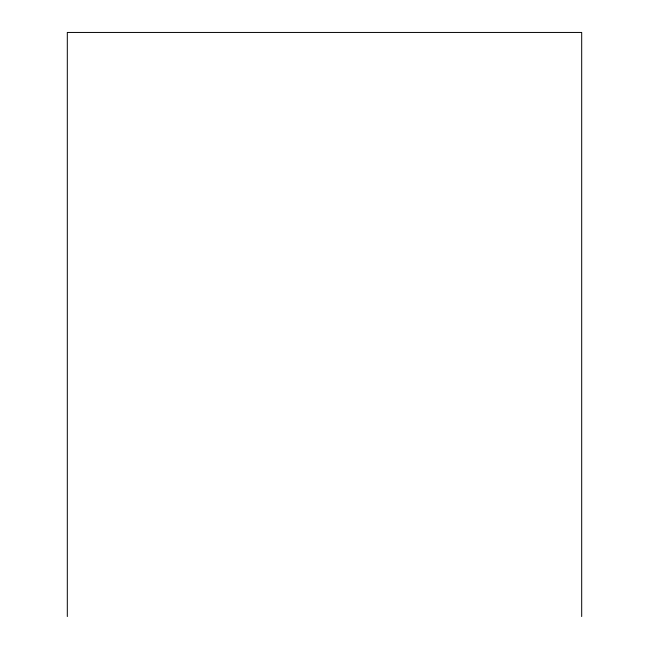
<?xml version="1.0" encoding="UTF-8"?>
<svg xmlns="http://www.w3.org/2000/svg" width="649" height="649" viewBox="0 0 649 649"><rect width="100%" height="100%" fill="white"/><g stroke="black" fill="none" stroke-linecap="round" stroke-linejoin="round"><path stroke-width="0.97" d="M581.691 616.55L581.691 32.45L67.309 32.45L67.309 616.55"/></g></svg>
